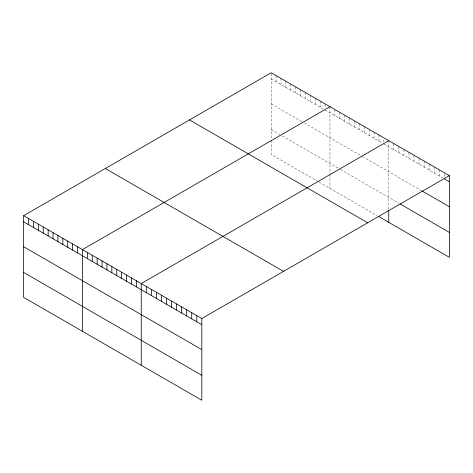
<?xml version="1.0" encoding="UTF-8"?>
<svg xmlns="http://www.w3.org/2000/svg" width="473" height="473" viewBox="0 0 473 473"><rect width="100%" height="100%" fill="white"/><g stroke="black" fill="none" stroke-linecap="round" stroke-linejoin="round"><path stroke-width="0.35" stroke-dasharray="2.37 1.77" d="M271.177 78.902L323.236 108.961M325.075 110.02L382.036 142.905M383.869 143.969L443.041 178.126M271.177 103.835L303.636 122.578M304.251 122.933L361.821 156.173M362.436 156.528L421.585 190.678M271.177 129.525L279.75 134.48M282.198 135.893L339.774 169.133M340.383 169.488L398.869 203.248M318.335 181.691L271.177 154.464L271.177 140.215M318.95 182.046L377.135 215.635M444.301 174.082L444.301 177.493M439.251 169.801L439.251 175.944M434.208 166.886L434.208 173.029M429.159 163.971L429.159 170.114M424.11 161.056L424.11 167.2M419.06 158.142L419.06 164.285M414.011 155.227L414.011 161.37M408.962 152.312L408.962 158.455M403.918 149.397L403.918 155.54M398.869 146.482L398.869 152.625M393.82 143.573L393.82 149.71M388.771 140.658L388.771 209.533M383.869 139.872L383.869 141.918M378.974 135L378.974 141.137M374.072 132.168L374.072 138.311M369.171 129.342L369.171 135.479M364.269 126.51L364.269 132.653M359.374 123.684L359.374 129.821M354.472 120.852L354.472 126.995M349.571 118.025L349.571 124.163M344.675 115.193L344.675 121.336M339.774 112.367L339.774 118.51M334.872 109.541L334.872 115.678M329.971 106.709L329.971 173.449M329.971 174.159L329.971 188.408M325.075 104.563L325.075 108.654M320.174 101.051L320.174 107.194M315.272 98.224L315.272 104.362M310.377 95.392L310.377 101.535M305.475 92.566L305.475 98.703M300.574 89.734L300.574 95.877M295.672 86.908L295.672 93.045M290.777 84.076L290.777 90.219M285.875 81.25L285.875 87.393M280.974 78.423L280.974 84.561M276.078 75.591L276.078 81.734M271.177 73.445L271.177 139.5"/><path stroke-width="0.71" d="M449.35 175.631L201.823 318.536L201.823 400.235L23.65 297.369L23.65 215.67L271.177 72.765L449.35 175.631L449.35 257.33L378.974 216.699M329.971 106.709L82.45 249.62L82.45 331.313M388.771 140.658L141.244 283.564L141.244 365.262M444.301 178.859L449.35 181.774M422.218 191.039L449.35 206.707M400.128 203.975L449.35 232.397M189.49 119.923L367.669 222.789M105.331 168.512L283.51 271.378M23.65 215.67L201.823 318.536M23.65 221.813L201.823 324.679M23.65 246.746L201.823 349.612M23.65 272.436L201.823 375.302M388.771 210.243L388.771 222.357M196.774 315.621L196.774 321.764M191.731 312.712L191.731 318.849M186.681 309.797L186.681 315.934M181.632 306.882L181.632 313.02M176.583 303.968L176.583 310.105M171.533 301.053L171.533 307.19M166.484 298.138L166.484 304.275M161.441 295.223L161.441 301.36M156.392 292.308L156.392 298.445M151.342 289.393L151.342 295.53M146.293 286.478L146.293 292.621M136.348 280.737L136.348 286.875M131.447 277.905L131.447 284.048M126.545 275.079L126.545 281.216M121.644 272.247L121.644 278.39M116.748 269.421L116.748 275.558M111.847 266.589L111.847 272.732M106.945 263.763L106.945 269.9M102.044 260.93L102.044 267.074M97.148 258.104L97.148 264.241M92.247 255.272L92.247 261.415M87.345 252.446L87.345 258.589M77.548 246.788L77.548 252.931M72.647 243.962L72.647 250.099M67.745 241.129L67.745 247.273M62.85 238.303L62.85 244.44M57.948 235.471L57.948 241.614M53.047 232.645L53.047 238.782M48.151 229.813L48.151 235.956M43.25 226.987L43.25 233.124M38.348 224.155L38.348 230.298M33.447 221.329L33.447 227.472M28.551 218.496L28.551 224.64"/></g></svg>
